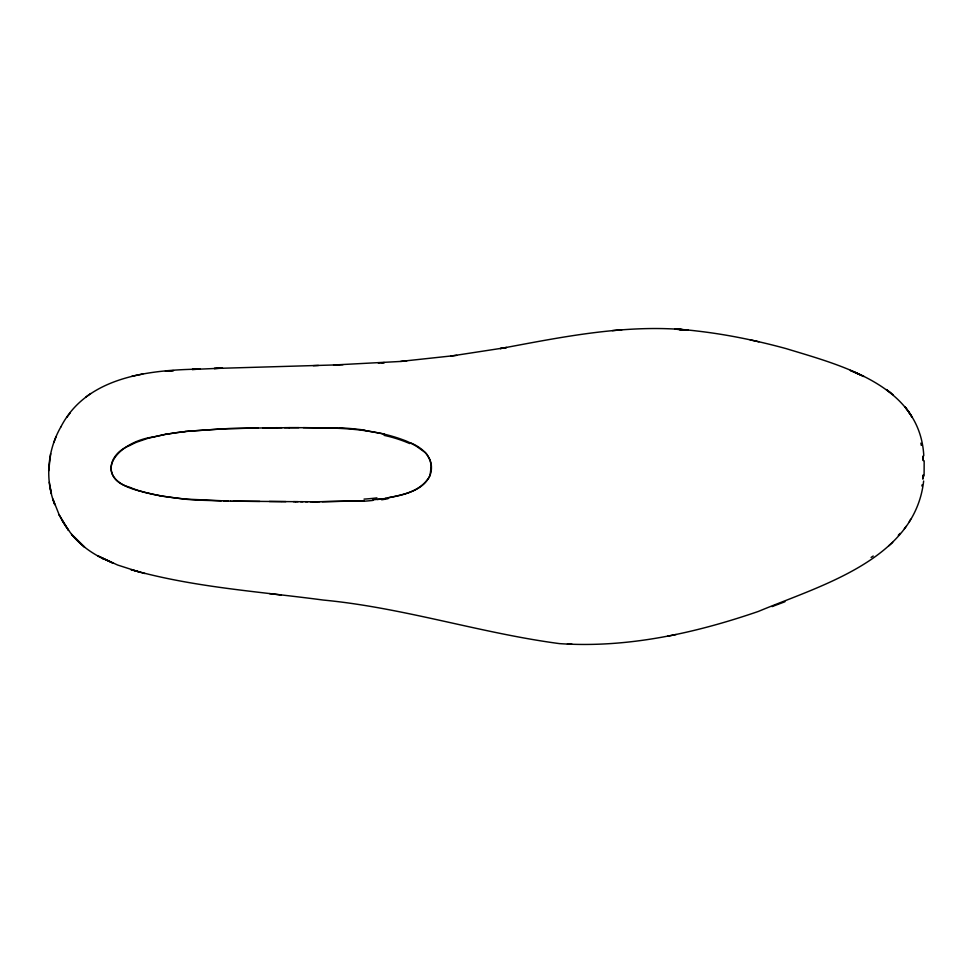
<?xml version="1.0" encoding="UTF-8"?>
<svg xmlns="http://www.w3.org/2000/svg" width="973" height="973" viewBox="0 0 973 973"><rect width="100%" height="100%" fill="white"/><g stroke="black" fill="none" stroke-linecap="round" stroke-linejoin="round"><path stroke-width="1.46" d="M924.095 475.931L924.168 460.764M59.292 515.094L52.895 499.052L54.804 504.683C44.77 479.446 47.458 450.098 60.995 426.685M48.65 470.908L50.669 453.649M923.255 475.225L922.89 479.044M922.854 478.692L923.182 475.067M923.645 481.015C914.802 559.767 820.227 585.527 758.368 611.433C694.613 633.338 627.22 648.225 559.463 643.615C480.127 633.082 403.296 607.626 323.316 600.061C259.013 591.475 193.591 587.4 130.941 569.594L144.855 573.523M922.088 484.846L921.893 486.026M53.807 442.593L55.887 437.169M909.293 521.674L910.679 519.266M60.885 426.879C86.95 376.32 149.635 369.935 200.329 369.095L192.082 369.472L222.513 368.159M70.251 412.771L66.845 417.368M904.355 528.716L906.094 526.381M888.641 545.914L892.691 542.399M90.611 393.542L86.001 396.923M871.09 557.444L873.219 556.009M784.956 601.74L772.051 606.605M152.481 437.096C116.225 442.423 87.619 477.707 139.054 490.83M152.372 437.157L166.298 434.25M142.776 374.009L131.927 376.223M676.15 634.518L667.587 636.245M387.862 497.848C403.333 494.564 422.939 491.365 430.09 475.152A20.08 19.496 -89.3 0 0 431.428 468.293C431.951 455.668 420.835 446.935 410.18 442.715M166.395 434.043L147.847 438.337L136.707 442.168A71.09 71.078 35.9 0 0 129.993 445.439C106.933 454.123 103.065 480.066 129.36 487.132A132.535 132.486 -28.5 0 0 136.621 489.942A109.754 109.694 -16.4 0 0 143.895 492.216L157.711 495.281M385.855 498.115C401.533 495.598 419.375 491.888 428.838 477.767A11.554 11.202 -89.7 0 0 430.115 474.958L431.209 465.945A15.154 14.692 -89.4 0 0 431.039 464.571L429.993 460.168L427.342 455.121A13.549 13.196 -87.2 0 0 425.189 452.469L416.505 446.303A99.38 97.203 -75.7 0 0 410.667 443.116A94.15 92.155 -71.3 0 0 406.678 441.231C369.46 426.296 328.412 427.938 289.03 427.634M381.477 498.954L377.232 499.575M450.9 356.069L506.568 347.507L500.195 348.589C564.875 336.512 630.82 322.817 696.875 331.002C727.026 334.444 756.836 340.635 786.111 348.614C841.536 365.556 919.911 385.028 923.791 455.729M379.373 499.076L372.866 499.879M456.726 355.364L399.818 361.494L333.557 365.009L343.007 364.705M185.004 431.428L223.912 428.74M612.333 330.625L621.954 329.738M400.694 361.445L406.775 360.922M165.386 371.2L173.486 370.628L169.472 370.871M364.036 500.694L322.051 501.727M381.963 362.783L384.42 362.613L378.315 363.026M364.218 500.913L317.283 501.74M221.333 368.135L214.096 368.487L339.212 364.814M224.094 428.838L257.918 427.962M313.294 365.666L318.475 365.471M262.734 427.889L298.82 427.646M277.232 427.694L228.704 428.521L190.173 431.1A291.742 291.462 8.3 0 0 166.31 434.274M277.171 427.731L281.988 427.694M284.396 427.67L289.2 427.658M303.272 427.646L339.699 428.217M314.899 501.727L319.935 501.752M312.515 501.727L317.526 501.752M310.132 501.727L315.106 501.752M305.352 501.703L312.686 501.752M300.56 501.691L307.821 501.727M295.768 501.667L302.944 501.715M293.372 501.642L298.054 501.679M281.379 501.569L295.61 501.667M259.791 501.411L233.021 501.18M269.363 501.484L285.892 501.606M281.075 501.569L230.625 501.144M230.832 501.095L223.51 500.998M228.424 501.059L185.527 499.076M221.224 500.9L197.349 500.11A316.59 316.541 -30.7 0 1 185.575 499.246L160.204 495.938M567.405 644.077L572.075 644.284M269.472 593.615L281.112 594.99M364.899 430.553L384.396 434.019M758.904 341.791L750.11 339.845M140.526 572.392L117.575 565.009L97.884 555.899L113.233 563.233L102.627 558.429L103.308 558.794C91.194 552.907 80.029 544.831 71.564 534.274L84.615 547.167L71.844 534.688L64.936 525.14L61.883 519.959L68.524 530.334L59.171 514.863L62.199 520.494M890.709 392.873L886.379 389.553L893.25 394.868M50.158 488.02L51.411 493.7L49.282 482.231M920.896 443.129L921.285 445.403M922.903 456.179L923.28 460.679M922.89 456.532L923.207 460.265M185.539 499.04A316.079 315.702 -7.1 0 1 157.723 495.245M372.951 500.402A226.235 213.951 24.2 0 1 364.109 501.229M385.916 498.358A301.581 274.933 16.3 0 1 379.421 499.319M166.432 434.286A231.854 231.44 2 0 1 185.028 431.696M339.747 427.792A299.027 278.193 -16.5 0 1 364.972 430.151M384.055 435.345A141 135.782 -28.9 0 1 409.767 443.579M388.069 498.675A226.04 209.304 18.4 0 1 381.671 499.794M376.928 497.872A186.524 176.709 24.4 0 1 364.024 499.113M160.229 495.78A187.558 187.193 -3.7 0 1 139.103 490.684M900.013 533.399A91.961 91.596 83.2 0 1 898.31 535.308M683.326 329.738L674.654 329.129L683.326 329.738M687.862 330.115L679.324 329.446L687.862 330.115M854.245 372.136L850.305 370.409L859.11 374.289L854.245 372.136M860.047 374.727L855.243 372.537L863.829 376.478L860.047 374.727M906.41 408.709L904.939 406.726L909.439 412.88L906.41 408.709M911.081 415.544L908.162 411.032L912.163 417.247L911.081 415.544"/></g></svg>
